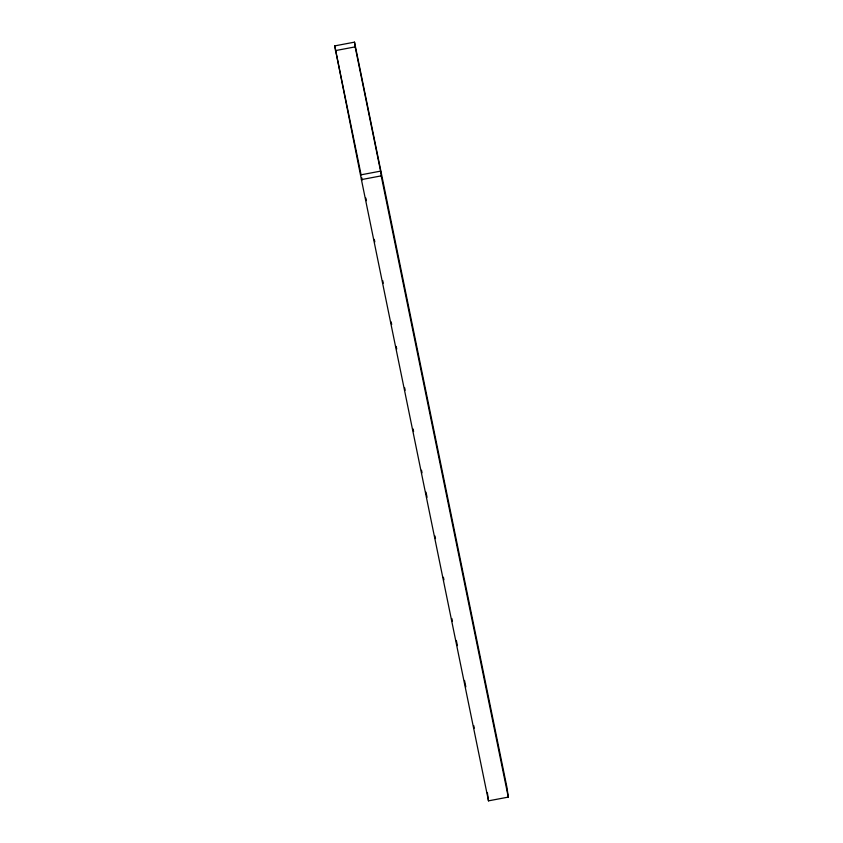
<?xml version="1.0" encoding="UTF-8"?>
<svg xmlns="http://www.w3.org/2000/svg" width="843" height="843" viewBox="0 0 843 843"><rect width="100%" height="100%" fill="white"/><g stroke="black" fill="none" stroke-linecap="round" stroke-linejoin="round"><path stroke-width="1.26" d="M334.713 45.891L354.513 42.15L507.001 787.647L508.287 797.109L488.487 800.85L361.415 179.612L334.713 45.891L361.099 174.87M335.356 50.622L355.156 46.881L354.513 42.15M360.772 174.87L380.572 171.129L355.156 46.881M361.415 179.612L381.205 175.871L380.572 171.129M381.205 175.871L508.287 797.109M361.626 177.441L362.153 180.023M365.851 198.084L366.378 200.666M374.292 239.359L374.819 241.93M382.733 280.624L383.259 283.206M391.173 321.9L391.7 324.481M396.189 346.41L396.716 348.991M404.629 387.685L405.156 390.256M413.07 428.95L413.597 431.532M421.511 470.225L422.037 472.807M426 492.154L427.053 497.307M434.967 536L435.494 538.582M443.407 577.276L443.934 579.858M451.859 618.551L452.385 621.133M456.337 640.48L457.391 645.633M464.514 680.459L465.831 686.908M473.755 725.602L474.282 728.183M487.37 792.568L488.487 800.85"/></g></svg>
